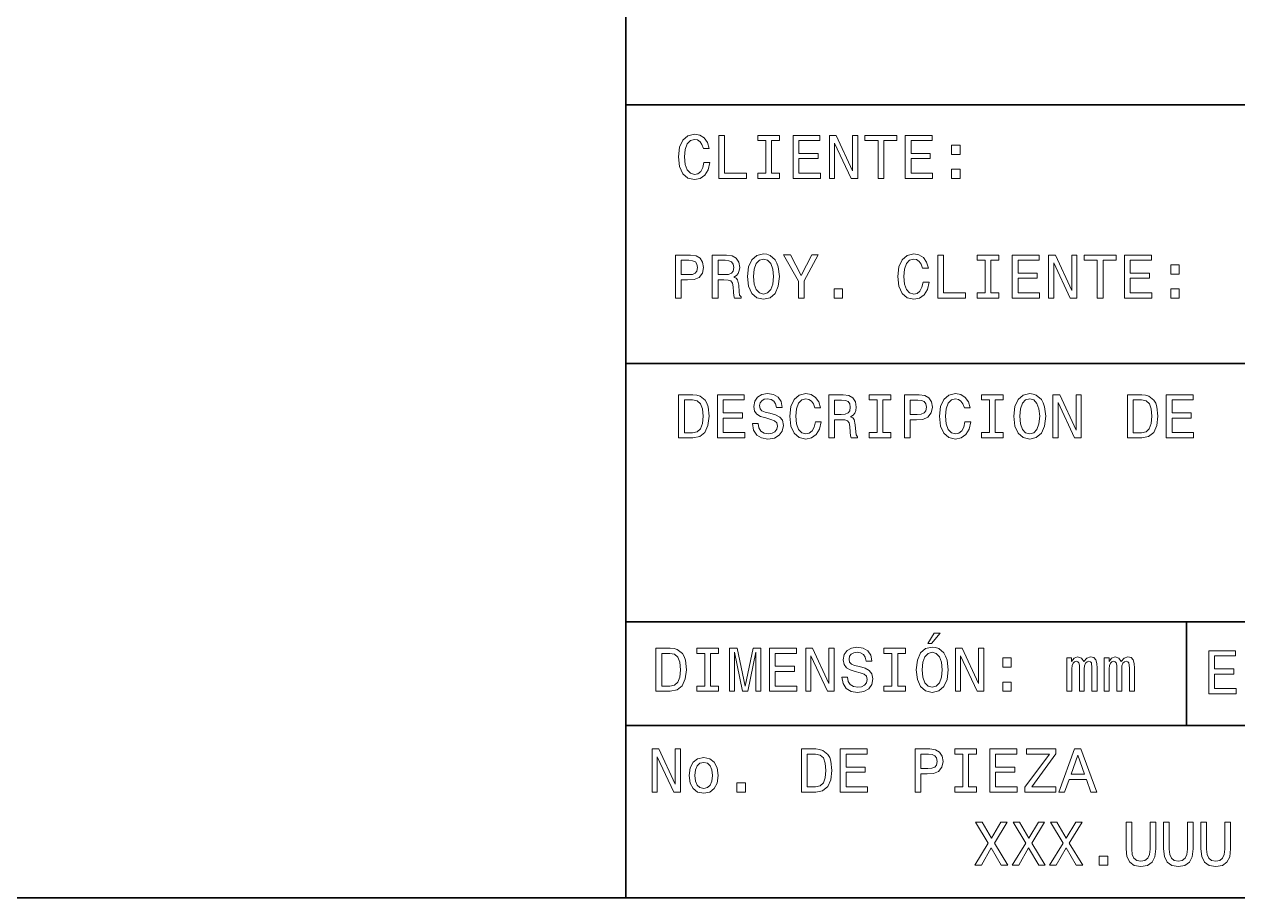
# Model space of a CAD drawing. Extents: x 14 to 2196, y -1968 to 1826.
# Drawn here: x 883.4 to 1024.1, y -992.3 to -890.9 of the extents above; entities that cross this region are included whole.
import ezdxf

# ---------------------------------------------------------------- set-up
doc = ezdxf.new("R2010")
doc.units = 0

msp = doc.modelspace()

# ---------------------------------------------------------------- linework, layer by layer
at = {"color": 7, "lineweight": 35}
for p, q in [((953.112305, -708.265381), (953.112305, -992.265381)), ((953.112305, -708.265381), (953.112305, -992.265381)), ((953.112305, -900.265381), (1173.112305, -900.265381)), ((953.112305, -900.265381), (1173.112305, -900.265381)), ((953.112305, -930.265381), (1173.112305, -930.265381)), ((953.112305, -930.265381), (1173.112305, -930.265381)), ((953.112305, -960.265381), (1173.112305, -960.265381)), ((953.112305, -960.265381), (1173.112305, -960.265381)), ((1018.112305, -960.265381), (1018.112305, -972.265381)), ((1018.112305, -960.265381), (1018.112305, -972.265381)), ((953.112305, -972.265381), (1173.112305, -972.265381)), ((953.112305, -972.265381), (1173.112305, -972.265381)), ((1173.112305, -992.265381), (14.142303, -992.265381)), ((1173.112305, -992.265381), (14.142303, -992.265381))]:
    msp.add_line(p, q, dxfattribs=at)
at = {"color": 7, "lineweight": 13}
for points in [[(962.17804, -906.944641), (962.033936, -907.549805), (961.796204, -907.982056), (961.464783, -908.248657), (961.075745, -908.335083), (960.607422, -908.205444), (960.23999, -907.816345), (959.994995, -907.182373), (959.915771, -906.303406), (959.994995, -905.431641), (960.232788, -904.790466), (960.60022, -904.401367), (961.075745, -904.264526), (961.421509, -904.336548), (961.716919, -904.538269), (961.947449, -904.862488), (962.105957, -905.309143), (962.790405, -905.309143), (962.57428, -904.624756), (962.199646, -904.106018), (961.68811, -903.781799), (961.075745, -903.666504), (960.312012, -903.846619), (959.728455, -904.350952), (959.353821, -905.179504), (959.224121, -906.303406), (959.353821, -907.427307), (959.728455, -908.255859), (960.312012, -908.767395), (961.075745, -908.940308), (961.745728, -908.803406), (962.286072, -908.42157), (962.667908, -907.794739), (962.86969, -906.944641)], [(962.17804, -906.944641), (962.033936, -907.549805), (961.796204, -907.982056), (961.464783, -908.248657), (961.075745, -908.335083), (960.607422, -908.205444), (960.23999, -907.816345), (959.994995, -907.182373), (959.915771, -906.303406), (959.994995, -905.431641), (960.232788, -904.790466), (960.60022, -904.401367), (961.075745, -904.264526), (961.421509, -904.336548), (961.716919, -904.538269), (961.947449, -904.862488), (962.105957, -905.309143), (962.790405, -905.309143), (962.57428, -904.624756), (962.199646, -904.106018), (961.68811, -903.781799), (961.075745, -903.666504), (960.312012, -903.846619), (959.728455, -904.350952), (959.353821, -905.179504), (959.224121, -906.303406), (959.353821, -907.427307), (959.728455, -908.255859), (960.312012, -908.767395), (961.075745, -908.940308), (961.745728, -908.803406), (962.286072, -908.42157), (962.667908, -907.794739), (962.86969, -906.944641)], [(963.885498, -908.803406), (967.098755, -908.803406), (967.098755, -908.198242), (964.54834, -908.198242), (964.54834, -903.803406), (963.885498, -903.803406)], [(963.885498, -908.803406), (967.098755, -908.803406), (967.098755, -908.198242), (964.54834, -908.198242), (964.54834, -903.803406), (963.885498, -903.803406)], [(969.353821, -908.198242), (968.431641, -908.198242), (968.431641, -908.803406), (970.938843, -908.803406), (970.938843, -908.198242), (970.016663, -908.198242), (970.016663, -904.408569), (970.938843, -904.408569), (970.938843, -903.803406), (968.431641, -903.803406), (968.431641, -904.408569), (969.353821, -904.408569)], [(969.353821, -908.198242), (968.431641, -908.198242), (968.431641, -908.803406), (970.938843, -908.803406), (970.938843, -908.198242), (970.016663, -908.198242), (970.016663, -904.408569), (970.938843, -904.408569), (970.938843, -903.803406), (968.431641, -903.803406), (968.431641, -904.408569), (969.353821, -904.408569)], [(972.50946, -908.803406), (975.679443, -908.803406), (975.679443, -908.198242), (973.172241, -908.198242), (973.172241, -906.505127), (975.405701, -906.505127), (975.405701, -905.907166), (973.172241, -905.907166), (973.172241, -904.408569), (975.621826, -904.408569), (975.621826, -903.803406), (972.50946, -903.803406)], [(972.50946, -908.803406), (975.679443, -908.803406), (975.679443, -908.198242), (973.172241, -908.198242), (973.172241, -906.505127), (975.405701, -906.505127), (975.405701, -905.907166), (973.172241, -905.907166), (973.172241, -904.408569), (975.621826, -904.408569), (975.621826, -903.803406), (972.50946, -903.803406)], [(976.716919, -908.803406), (977.31488, -908.803406), (977.31488, -904.703979), (979.231323, -908.803406), (980.002197, -908.803406), (980.002197, -903.803406), (979.397034, -903.803406), (979.397034, -907.902832), (977.502197, -903.803406), (976.716919, -903.803406)], [(976.716919, -908.803406), (977.31488, -908.803406), (977.31488, -904.703979), (979.231323, -908.803406), (980.002197, -908.803406), (980.002197, -903.803406), (979.397034, -903.803406), (979.397034, -907.902832), (977.502197, -903.803406), (976.716919, -903.803406)], [(982.365356, -908.803406), (983.028137, -908.803406), (983.028137, -904.408569), (984.541138, -904.408569), (984.541138, -903.803406), (980.845154, -903.803406), (980.845154, -904.408569), (982.365356, -904.408569)], [(982.365356, -908.803406), (983.028137, -908.803406), (983.028137, -904.408569), (984.541138, -904.408569), (984.541138, -903.803406), (980.845154, -903.803406), (980.845154, -904.408569), (982.365356, -904.408569)], [(985.520935, -908.803406), (988.690979, -908.803406), (988.690979, -908.198242), (986.183777, -908.198242), (986.183777, -906.505127), (988.417236, -906.505127), (988.417236, -905.907166), (986.183777, -905.907166), (986.183777, -904.408569), (988.633362, -904.408569), (988.633362, -903.803406), (985.520935, -903.803406)], [(985.520935, -908.803406), (988.690979, -908.803406), (988.690979, -908.198242), (986.183777, -908.198242), (986.183777, -906.505127), (988.417236, -906.505127), (988.417236, -905.907166), (986.183777, -905.907166), (986.183777, -904.408569), (988.633362, -904.408569), (988.633362, -903.803406), (985.520935, -903.803406)], [(990.873962, -906.007996), (991.868225, -906.007996), (991.868225, -904.934509), (990.873962, -904.934509)], [(990.873962, -906.007996), (991.868225, -906.007996), (991.868225, -904.934509), (990.873962, -904.934509)], [(990.873962, -908.803406), (991.868225, -908.803406), (991.868225, -907.729919), (990.873962, -907.729919)], [(990.873962, -908.803406), (991.868225, -908.803406), (991.868225, -907.729919), (990.873962, -907.729919)], [(958.883179, -922.689819), (959.545959, -922.689819), (959.545959, -920.578857), (960.280823, -920.578857), (961.022949, -920.542847), (961.613708, -920.29071), (961.995544, -919.800781), (962.125244, -919.130737), (962.024353, -918.511169), (961.736206, -918.057251), (961.260681, -917.783508), (960.612244, -917.689819), (958.883179, -917.689819)], [(960.432129, -918.302185), (960.864441, -918.345459), (961.181396, -918.4823), (961.368774, -918.734497), (961.433594, -919.130737), (961.361572, -919.548584), (961.166992, -919.800781), (960.835632, -919.930481), (960.381714, -919.966492), (959.545959, -919.966492), (959.545959, -918.302185)], [(963.13385, -922.689819), (963.803894, -922.689819), (963.803894, -920.578857), (964.488342, -920.578857), (964.992676, -920.600464), (965.309692, -920.701355), (965.482605, -920.939087), (965.554626, -921.364197), (965.590637, -922.012573), (965.63385, -922.437683), (965.720337, -922.689819), (966.476807, -922.689819), (966.476807, -922.552917), (966.311096, -922.351196), (966.253479, -921.976562), (966.203064, -921.169617), (966.080566, -920.571655), (965.914856, -920.384338), (965.655518, -920.247437), (965.943665, -920.067322), (966.145386, -919.815186), (966.275085, -919.498169), (966.318298, -919.116333), (966.217468, -918.511169), (965.92926, -918.057251), (965.453735, -917.783508), (964.805359, -917.689819), (963.13385, -917.689819)], [(964.618042, -918.302185), (965.057495, -918.345459), (965.36731, -918.4823), (965.561829, -918.734497), (965.626648, -919.130737), (965.554626, -919.548584), (965.360107, -919.800781), (965.028687, -919.930481), (964.574829, -919.966492), (963.803894, -919.966492), (963.803894, -918.302185)], [(967.226074, -920.189819), (967.355774, -921.313721), (967.730408, -922.142273), (968.313965, -922.653809), (969.077698, -922.826721), (969.834167, -922.653809), (970.424927, -922.142273), (970.792358, -921.313721), (970.92926, -920.189819), (970.792358, -919.07312), (970.63385, -918.619202), (970.424927, -918.244568), (969.834167, -917.733032), (969.473938, -917.603394), (969.077698, -917.552917), (968.306763, -917.733032), (967.723206, -918.237366), (967.355774, -919.065918)], [(967.917725, -920.189819), (967.997009, -919.318054), (968.234741, -918.67688), (968.602173, -918.287781), (969.077698, -918.15094), (969.545959, -918.287781), (969.913391, -918.684082), (970.151184, -919.325256), (970.23761, -920.189819), (970.151184, -921.061584), (969.913391, -921.702759), (969.545959, -922.091858), (969.077698, -922.221497), (968.602173, -922.091858), (968.234741, -921.702759), (967.997009, -921.068787)], [(973.78949, -922.689819), (973.78949, -920.665344), (975.432129, -917.682617), (974.682861, -917.682617), (973.450867, -920.052917), (972.204468, -917.682617), (971.404785, -917.682617), (973.119446, -920.708557), (973.119446, -922.689819)], [(987.593506, -920.831055), (987.449463, -921.436218), (987.21167, -921.868469), (986.880249, -922.135071), (986.491211, -922.221497), (986.022949, -922.091858), (985.655518, -921.702759), (985.410522, -921.068787), (985.331299, -920.189819), (985.410522, -919.318054), (985.648315, -918.67688), (986.015747, -918.287781), (986.491211, -918.15094), (986.837036, -918.222961), (987.132446, -918.424683), (987.362976, -918.748901), (987.521484, -919.195557), (988.205933, -919.195557), (987.989807, -918.511169), (987.615173, -917.992432), (987.103638, -917.668213), (986.491211, -917.552917), (985.727539, -917.733032), (985.143982, -918.237366), (984.769348, -919.065918), (984.639648, -920.189819), (984.769348, -921.313721), (985.143982, -922.142273), (985.727539, -922.653809), (986.491211, -922.826721), (987.161255, -922.689819), (987.701599, -922.307983), (988.083435, -921.681152), (988.285156, -920.831055)], [(989.301025, -922.689819), (992.514282, -922.689819), (992.514282, -922.084656), (989.963867, -922.084656), (989.963867, -917.689819), (989.301025, -917.689819)], [(994.769348, -922.084656), (993.847107, -922.084656), (993.847107, -922.689819), (996.35437, -922.689819), (996.35437, -922.084656), (995.432129, -922.084656), (995.432129, -918.294983), (996.35437, -918.294983), (996.35437, -917.689819), (993.847107, -917.689819), (993.847107, -918.294983), (994.769348, -918.294983)], [(997.924927, -922.689819), (1001.094971, -922.689819), (1001.094971, -922.084656), (998.587769, -922.084656), (998.587769, -920.391541), (1000.821167, -920.391541), (1000.821167, -919.793579), (998.587769, -919.793579), (998.587769, -918.294983), (1001.037354, -918.294983), (1001.037354, -917.689819), (997.924927, -917.689819)], [(1002.132446, -922.689819), (1002.730408, -922.689819), (1002.730408, -918.590393), (1004.646851, -922.689819), (1005.417725, -922.689819), (1005.417725, -917.689819), (1004.812561, -917.689819), (1004.812561, -921.789246), (1002.917725, -917.689819), (1002.132446, -917.689819)], [(1007.780884, -922.689819), (1008.443665, -922.689819), (1008.443665, -918.294983), (1009.956665, -918.294983), (1009.956665, -917.689819), (1006.260681, -917.689819), (1006.260681, -918.294983), (1007.780884, -918.294983)], [(1010.936462, -922.689819), (1014.106506, -922.689819), (1014.106506, -922.084656), (1011.599304, -922.084656), (1011.599304, -920.391541), (1013.832703, -920.391541), (1013.832703, -919.793579), (1011.599304, -919.793579), (1011.599304, -918.294983), (1014.048889, -918.294983), (1014.048889, -917.689819), (1010.936462, -917.689819)], [(1016.28949, -919.894409), (1017.283752, -919.894409), (1017.283752, -918.820923), (1016.28949, -918.820923)], [(977.254883, -922.689819), (978.249146, -922.689819), (978.249146, -921.616333), (977.254883, -921.616333)], [(1016.28949, -922.689819), (1017.283752, -922.689819), (1017.283752, -921.616333), (1016.28949, -921.616333)], [(960.903687, -933.903442), (959.239441, -933.903442), (959.239441, -938.903442), (960.903687, -938.903442), (961.688965, -938.744934), (962.272583, -938.262207), (962.632812, -937.476929), (962.762512, -936.403442), (962.647217, -935.30835), (962.503113, -934.876038), (962.301392, -934.530273), (961.717834, -934.061951), (961.335999, -933.946655)], [(963.735107, -938.903442), (966.905151, -938.903442), (966.905151, -938.298279), (964.397949, -938.298279), (964.397949, -936.605164), (966.631348, -936.605164), (966.631348, -936.007202), (964.397949, -936.007202), (964.397949, -934.508606), (966.847473, -934.508606), (966.847473, -933.903442), (963.735107, -933.903442)], [(968.446899, -937.253601), (967.791321, -937.253601), (967.935364, -938.017273), (968.295654, -938.579224), (968.850403, -938.917847), (969.59967, -939.040344), (970.341736, -938.925049), (970.896484, -938.608032), (971.249512, -938.110962), (971.379211, -937.455322), (971.271118, -936.864563), (970.968506, -936.482666), (970.478638, -936.23053), (969.822998, -936.043213), (969.261047, -935.906311), (968.893616, -935.747803), (968.684692, -935.517273), (968.619812, -935.157043), (968.684692, -934.832825), (968.872009, -934.587891), (969.160156, -934.42218), (969.556458, -934.364563), (969.9599, -934.436584), (970.276917, -934.631104), (970.48584, -934.955322), (970.58667, -935.394775), (971.24231, -935.394775), (971.24231, -935.380371), (971.127014, -934.703125), (970.788391, -934.198853), (970.255249, -933.881836), (969.53479, -933.773743), (968.886414, -933.881836), (968.38208, -934.184448), (968.057861, -934.65271), (967.942627, -935.257935), (968.036255, -935.798279), (968.310059, -936.16571), (968.74231, -936.410645), (969.333069, -936.597961), (969.916687, -936.763672), (970.35614, -936.92218), (970.622742, -937.15271), (970.71637, -937.527344), (970.629944, -937.90918), (970.406555, -938.197388), (970.067932, -938.377502), (969.628479, -938.43512), (969.13855, -938.355896), (968.763916, -938.125366), (968.526184, -937.750732)], [(975.0896, -937.044678), (974.945496, -937.649841), (974.707703, -938.082092), (974.376343, -938.348694), (973.987244, -938.43512), (973.518982, -938.305481), (973.15155, -937.916382), (972.906555, -937.28241), (972.827332, -936.403442), (972.906555, -935.531677), (973.144348, -934.890503), (973.51178, -934.501404), (973.987244, -934.364563), (974.333069, -934.436584), (974.628479, -934.638306), (974.859009, -934.962524), (975.017517, -935.40918), (975.701965, -935.40918), (975.48584, -934.724792), (975.111206, -934.206055), (974.59967, -933.881836), (973.987244, -933.766541), (973.223572, -933.946655), (972.640015, -934.450989), (972.265381, -935.279541), (972.135681, -936.403442), (972.265381, -937.527344), (972.640015, -938.355896), (973.223572, -938.867432), (973.987244, -939.040344), (974.657288, -938.903442), (975.197632, -938.521606), (975.579468, -937.894775), (975.781189, -937.044678)], [(976.652954, -938.903442), (977.322998, -938.903442), (977.322998, -936.79248), (978.007446, -936.79248), (978.51178, -936.814087), (978.828735, -936.914978), (979.001648, -937.15271), (979.07373, -937.57782), (979.109741, -938.226196), (979.152954, -938.651306), (979.239441, -938.903442), (979.995911, -938.903442), (979.995911, -938.766541), (979.8302, -938.564819), (979.772583, -938.190186), (979.722168, -937.38324), (979.59967, -936.785278), (979.43396, -936.597961), (979.174561, -936.46106), (979.462769, -936.280945), (979.66449, -936.028809), (979.794189, -935.711792), (979.837402, -935.329956), (979.736572, -934.724792), (979.448364, -934.270874), (978.972839, -933.997131), (978.324463, -933.903442), (976.652954, -933.903442)], [(982.265381, -938.298279), (981.343201, -938.298279), (981.343201, -938.903442), (983.850403, -938.903442), (983.850403, -938.298279), (982.928162, -938.298279), (982.928162, -934.508606), (983.850403, -934.508606), (983.850403, -933.903442), (981.343201, -933.903442), (981.343201, -934.508606), (982.265381, -934.508606)], [(985.413757, -938.903442), (986.076599, -938.903442), (986.076599, -936.79248), (986.811462, -936.79248), (987.553528, -936.75647), (988.144348, -936.504333), (988.526184, -936.014404), (988.655884, -935.34436), (988.554993, -934.724792), (988.266785, -934.270874), (987.791321, -933.997131), (987.142883, -933.903442), (985.413757, -933.903442)], [(992.438293, -937.044678), (992.294189, -937.649841), (992.056458, -938.082092), (991.725037, -938.348694), (991.335938, -938.43512), (990.867676, -938.305481), (990.500244, -937.916382), (990.255249, -937.28241), (990.176025, -936.403442), (990.255249, -935.531677), (990.493042, -934.890503), (990.860474, -934.501404), (991.335938, -934.364563), (991.681763, -934.436584), (991.977173, -934.638306), (992.207703, -934.962524), (992.366211, -935.40918), (993.050659, -935.40918), (992.834534, -934.724792), (992.4599, -934.206055), (991.948364, -933.881836), (991.335938, -933.766541), (990.572266, -933.946655), (989.988708, -934.450989), (989.614075, -935.279541), (989.484375, -936.403442), (989.614075, -937.527344), (989.988708, -938.355896), (990.572266, -938.867432), (991.335938, -939.040344), (992.005981, -938.903442), (992.546326, -938.521606), (992.928162, -937.894775), (993.129944, -937.044678)], [(995.276917, -938.298279), (994.354675, -938.298279), (994.354675, -938.903442), (996.861938, -938.903442), (996.861938, -938.298279), (995.939697, -938.298279), (995.939697, -934.508606), (996.861938, -934.508606), (996.861938, -933.903442), (994.354675, -933.903442), (994.354675, -934.508606), (995.276917, -934.508606)], [(998.093872, -936.403442), (998.223572, -937.527344), (998.598206, -938.355896), (999.181763, -938.867432), (999.945496, -939.040344), (1000.701965, -938.867432), (1001.292725, -938.355896), (1001.660156, -937.527344), (1001.797058, -936.403442), (1001.660156, -935.286743), (1001.501709, -934.832825), (1001.292725, -934.458191), (1000.701965, -933.946655), (1000.341736, -933.817017), (999.945496, -933.766541), (999.174561, -933.946655), (998.591003, -934.450989), (998.223572, -935.279541)], [(1002.640015, -938.903442), (1003.237976, -938.903442), (1003.237976, -934.804016), (1005.154419, -938.903442), (1005.925293, -938.903442), (1005.925293, -933.903442), (1005.320129, -933.903442), (1005.320129, -938.002869), (1003.425293, -933.903442), (1002.640015, -933.903442)], [(1012.949829, -933.903442), (1011.285522, -933.903442), (1011.285522, -938.903442), (1012.949829, -938.903442), (1013.735107, -938.744934), (1014.318665, -938.262207), (1014.678894, -937.476929), (1014.808594, -936.403442), (1014.693298, -935.30835), (1014.549255, -934.876038), (1014.347534, -934.530273), (1013.763916, -934.061951), (1013.38208, -933.946655)], [(1015.78125, -938.903442), (1018.951233, -938.903442), (1018.951233, -938.298279), (1016.444031, -938.298279), (1016.444031, -936.605164), (1018.67749, -936.605164), (1018.67749, -936.007202), (1016.444031, -936.007202), (1016.444031, -934.508606), (1018.893616, -934.508606), (1018.893616, -933.903442), (1015.78125, -933.903442)], [(960.853271, -934.501404), (961.400818, -934.609497), (961.775452, -934.940918), (961.998779, -935.531677), (962.070862, -936.403442), (961.991577, -937.246399), (961.76825, -937.837158), (961.386414, -938.190186), (960.853271, -938.305481), (959.909485, -938.305481), (959.909485, -934.501404)], [(978.137146, -934.515808), (978.576599, -934.559082), (978.886414, -934.695923), (979.080933, -934.94812), (979.145752, -935.34436), (979.07373, -935.762207), (978.879211, -936.014404), (978.547791, -936.144104), (978.093872, -936.180115), (977.322998, -936.180115), (977.322998, -934.515808)], [(986.962769, -934.515808), (987.39502, -934.559082), (987.712036, -934.695923), (987.899353, -934.94812), (987.964233, -935.34436), (987.892151, -935.762207), (987.697632, -936.014404), (987.366211, -936.144104), (986.912354, -936.180115), (986.076599, -936.180115), (986.076599, -934.515808)], [(998.785522, -936.403442), (998.864807, -935.531677), (999.102539, -934.890503), (999.469971, -934.501404), (999.945496, -934.364563), (1000.413757, -934.501404), (1000.781189, -934.897705), (1001.018982, -935.538879), (1001.105408, -936.403442), (1001.018982, -937.275208), (1000.781189, -937.916382), (1000.413757, -938.305481), (999.945496, -938.43512), (999.469971, -938.305481), (999.102539, -937.916382), (998.864807, -937.28241)], [(1012.899353, -934.501404), (1013.446899, -934.609497), (1013.821594, -934.940918), (1014.044922, -935.531677), (1014.116943, -936.403442), (1014.03772, -937.246399), (1013.814331, -937.837158), (1013.432495, -938.190186), (1012.899353, -938.305481), (1011.955566, -938.305481), (1011.955566, -934.501404)], [(988.143982, -962.782959), (988.569092, -962.782959), (989.570496, -961.558167), (988.864441, -961.558167)], [(988.143982, -962.782959), (988.569092, -962.782959), (989.570496, -961.558167), (988.864441, -961.558167)], [(958.273682, -963.308899), (956.609436, -963.308899), (956.609436, -968.308899), (958.273682, -968.308899), (959.05896, -968.150391), (959.642578, -967.667664), (960.002808, -966.882385), (960.132507, -965.808899), (960.017212, -964.713806), (959.873108, -964.281494), (959.671387, -963.93573), (959.08783, -963.467407), (958.705994, -963.352112)], [(958.273682, -963.308899), (956.609436, -963.308899), (956.609436, -968.308899), (958.273682, -968.308899), (959.05896, -968.150391), (959.642578, -967.667664), (960.002808, -966.882385), (960.132507, -965.808899), (960.017212, -964.713806), (959.873108, -964.281494), (959.671387, -963.93573), (959.08783, -963.467407), (958.705994, -963.352112)], [(962.286682, -967.703735), (961.364441, -967.703735), (961.364441, -968.308899), (963.871643, -968.308899), (963.871643, -967.703735), (962.949463, -967.703735), (962.949463, -963.914062), (963.871643, -963.914062), (963.871643, -963.308899), (961.364441, -963.308899), (961.364441, -963.914062), (962.286682, -963.914062)], [(962.286682, -967.703735), (961.364441, -967.703735), (961.364441, -968.308899), (963.871643, -968.308899), (963.871643, -967.703735), (962.949463, -967.703735), (962.949463, -963.914062), (963.871643, -963.914062), (963.871643, -963.308899), (961.364441, -963.308899), (961.364441, -963.914062), (962.286682, -963.914062)], [(965.154114, -968.308899), (965.708862, -968.308899), (965.708862, -963.77002), (966.645447, -968.308899), (967.265015, -968.308899), (968.194458, -963.77002), (968.194458, -968.308899), (968.756409, -968.308899), (968.756409, -963.308899), (967.877441, -963.308899), (966.955261, -967.71814), (966.040283, -963.308899), (965.154114, -963.308899)], [(965.154114, -968.308899), (965.708862, -968.308899), (965.708862, -963.77002), (966.645447, -968.308899), (967.265015, -968.308899), (968.194458, -963.77002), (968.194458, -968.308899), (968.756409, -968.308899), (968.756409, -963.308899), (967.877441, -963.308899), (966.955261, -967.71814), (966.040283, -963.308899), (965.154114, -963.308899)], [(969.77948, -968.308899), (972.949463, -968.308899), (972.949463, -967.703735), (970.442261, -967.703735), (970.442261, -966.01062), (972.67572, -966.01062), (972.67572, -965.412659), (970.442261, -965.412659), (970.442261, -963.914062), (972.891846, -963.914062), (972.891846, -963.308899), (969.77948, -963.308899)], [(969.77948, -968.308899), (972.949463, -968.308899), (972.949463, -967.703735), (970.442261, -967.703735), (970.442261, -966.01062), (972.67572, -966.01062), (972.67572, -965.412659), (970.442261, -965.412659), (970.442261, -963.914062), (972.891846, -963.914062), (972.891846, -963.308899), (969.77948, -963.308899)], [(973.986938, -968.308899), (974.5849, -968.308899), (974.5849, -964.209473), (976.501343, -968.308899), (977.272217, -968.308899), (977.272217, -963.308899), (976.667053, -963.308899), (976.667053, -967.408325), (974.772217, -963.308899), (973.986938, -963.308899)], [(973.986938, -968.308899), (974.5849, -968.308899), (974.5849, -964.209473), (976.501343, -968.308899), (977.272217, -968.308899), (977.272217, -963.308899), (976.667053, -963.308899), (976.667053, -967.408325), (974.772217, -963.308899), (973.986938, -963.308899)], [(978.82843, -966.659058), (978.172852, -966.659058), (978.316895, -967.422729), (978.677124, -967.98468), (979.231873, -968.323303), (979.981201, -968.445801), (980.723267, -968.330505), (981.278015, -968.013489), (981.631042, -967.516418), (981.760742, -966.860779), (981.652649, -966.27002), (981.350037, -965.888123), (980.860168, -965.635986), (980.204529, -965.448669), (979.642578, -965.311768), (979.275146, -965.153259), (979.066223, -964.922729), (979.001343, -964.5625), (979.066223, -964.238281), (979.25354, -963.993347), (979.541687, -963.827637), (979.937927, -963.77002), (980.341431, -963.842041), (980.658386, -964.03656), (980.867371, -964.360779), (980.968201, -964.800232), (981.62384, -964.800232), (981.62384, -964.785828), (981.508545, -964.108582), (981.169922, -963.604309), (980.63678, -963.287292), (979.916321, -963.179199), (979.267944, -963.287292), (978.763611, -963.589905), (978.439392, -964.058167), (978.324097, -964.663391), (978.417786, -965.203735), (978.691528, -965.571167), (979.12384, -965.816101), (979.7146, -966.003418), (980.298157, -966.169128), (980.737671, -966.327637), (981.004211, -966.558167), (981.0979, -966.9328), (981.011414, -967.314636), (980.788086, -967.602844), (980.449463, -967.782959), (980.01001, -967.840576), (979.520081, -967.761353), (979.145447, -967.530823), (978.907715, -967.156189)], [(978.82843, -966.659058), (978.172852, -966.659058), (978.316895, -967.422729), (978.677124, -967.98468), (979.231873, -968.323303), (979.981201, -968.445801), (980.723267, -968.330505), (981.278015, -968.013489), (981.631042, -967.516418), (981.760742, -966.860779), (981.652649, -966.27002), (981.350037, -965.888123), (980.860168, -965.635986), (980.204529, -965.448669), (979.642578, -965.311768), (979.275146, -965.153259), (979.066223, -964.922729), (979.001343, -964.5625), (979.066223, -964.238281), (979.25354, -963.993347), (979.541687, -963.827637), (979.937927, -963.77002), (980.341431, -963.842041), (980.658386, -964.03656), (980.867371, -964.360779), (980.968201, -964.800232), (981.62384, -964.800232), (981.62384, -964.785828), (981.508545, -964.108582), (981.169922, -963.604309), (980.63678, -963.287292), (979.916321, -963.179199), (979.267944, -963.287292), (978.763611, -963.589905), (978.439392, -964.058167), (978.324097, -964.663391), (978.417786, -965.203735), (978.691528, -965.571167), (979.12384, -965.816101), (979.7146, -966.003418), (980.298157, -966.169128), (980.737671, -966.327637), (981.004211, -966.558167), (981.0979, -966.9328), (981.011414, -967.314636), (980.788086, -967.602844), (980.449463, -967.782959), (980.01001, -967.840576), (979.520081, -967.761353), (979.145447, -967.530823), (978.907715, -967.156189)], [(983.972534, -967.703735), (983.050354, -967.703735), (983.050354, -968.308899), (985.557556, -968.308899), (985.557556, -967.703735), (984.635376, -967.703735), (984.635376, -963.914062), (985.557556, -963.914062), (985.557556, -963.308899), (983.050354, -963.308899), (983.050354, -963.914062), (983.972534, -963.914062)], [(983.972534, -967.703735), (983.050354, -967.703735), (983.050354, -968.308899), (985.557556, -968.308899), (985.557556, -967.703735), (984.635376, -967.703735), (984.635376, -963.914062), (985.557556, -963.914062), (985.557556, -963.308899), (983.050354, -963.308899), (983.050354, -963.914062), (983.972534, -963.914062)], [(986.789551, -965.808899), (986.919189, -966.9328), (987.293884, -967.761353), (987.877441, -968.272888), (988.641113, -968.445801), (989.397583, -968.272888), (989.988403, -967.761353), (990.355835, -966.9328), (990.492676, -965.808899), (990.355835, -964.6922), (990.197327, -964.238281), (989.988403, -963.863647), (989.397583, -963.352112), (989.037354, -963.222473), (988.641113, -963.171997), (987.870239, -963.352112), (987.286682, -963.856445), (986.919189, -964.684998)], [(986.789551, -965.808899), (986.919189, -966.9328), (987.293884, -967.761353), (987.877441, -968.272888), (988.641113, -968.445801), (989.397583, -968.272888), (989.988403, -967.761353), (990.355835, -966.9328), (990.492676, -965.808899), (990.355835, -964.6922), (990.197327, -964.238281), (989.988403, -963.863647), (989.397583, -963.352112), (989.037354, -963.222473), (988.641113, -963.171997), (987.870239, -963.352112), (987.286682, -963.856445), (986.919189, -964.684998)], [(991.335632, -968.308899), (991.933655, -968.308899), (991.933655, -964.209473), (993.850037, -968.308899), (994.620972, -968.308899), (994.620972, -963.308899), (994.015747, -963.308899), (994.015747, -967.408325), (992.120972, -963.308899), (991.335632, -963.308899)], [(991.335632, -968.308899), (991.933655, -968.308899), (991.933655, -964.209473), (993.850037, -968.308899), (994.620972, -968.308899), (994.620972, -963.308899), (994.015747, -963.308899), (994.015747, -967.408325), (992.120972, -963.308899), (991.335632, -963.308899)], [(1020.697998, -968.603455), (1023.867981, -968.603455), (1023.867981, -967.998291), (1021.360779, -967.998291), (1021.360779, -966.305176), (1023.594238, -966.305176), (1023.594238, -965.707214), (1021.360779, -965.707214), (1021.360779, -964.208618), (1023.810364, -964.208618), (1023.810364, -963.603455), (1020.697998, -963.603455)], [(1020.697998, -968.603455), (1023.867981, -968.603455), (1023.867981, -967.998291), (1021.360779, -967.998291), (1021.360779, -966.305176), (1023.594238, -966.305176), (1023.594238, -965.707214), (1021.360779, -965.707214), (1021.360779, -964.208618), (1023.810364, -964.208618), (1023.810364, -963.603455), (1020.697998, -963.603455)], [(958.223267, -963.90686), (958.770813, -964.014954), (959.145447, -964.346375), (959.368774, -964.937134), (959.440857, -965.808899), (959.361572, -966.651855), (959.138245, -967.242615), (958.756409, -967.595642), (958.223267, -967.710938), (957.27948, -967.710938), (957.27948, -963.90686)], [(958.223267, -963.90686), (958.770813, -964.014954), (959.145447, -964.346375), (959.368774, -964.937134), (959.440857, -965.808899), (959.361572, -966.651855), (959.138245, -967.242615), (958.756409, -967.595642), (958.223267, -967.710938), (957.27948, -967.710938), (957.27948, -963.90686)], [(987.481201, -965.808899), (987.560425, -964.937134), (987.798157, -964.295959), (988.165649, -963.90686), (988.641113, -963.77002), (989.109436, -963.90686), (989.476868, -964.303162), (989.7146, -964.944336), (989.801086, -965.808899), (989.7146, -966.680664), (989.476868, -967.321838), (989.109436, -967.710938), (988.641113, -967.840576), (988.165649, -967.710938), (987.798157, -967.321838), (987.560425, -966.687866)], [(987.481201, -965.808899), (987.560425, -964.937134), (987.798157, -964.295959), (988.165649, -963.90686), (988.641113, -963.77002), (989.109436, -963.90686), (989.476868, -964.303162), (989.7146, -964.944336), (989.801086, -965.808899), (989.7146, -966.680664), (989.476868, -967.321838), (989.109436, -967.710938), (988.641113, -967.840576), (988.165649, -967.710938), (987.798157, -967.321838), (987.560425, -966.687866)], [(996.818359, -965.513489), (997.812622, -965.513489), (997.812622, -964.440002), (996.818359, -964.440002)], [(996.818359, -965.513489), (997.812622, -965.513489), (997.812622, -964.440002), (996.818359, -964.440002)], [(1004.246338, -968.308899), (1004.829895, -968.308899), (1004.829895, -965.722473), (1004.865906, -965.333374), (1004.973999, -965.052429), (1005.139709, -964.886719), (1005.355835, -964.821838), (1005.528748, -964.879517), (1005.643982, -965.023621), (1005.70166, -965.268555), (1005.723267, -965.592773), (1005.723267, -968.308899), (1006.270813, -968.308899), (1006.270813, -965.722473), (1006.306824, -965.340576), (1006.414917, -965.059631), (1006.58783, -964.886719), (1006.803955, -964.821838), (1006.976868, -964.879517), (1007.092163, -965.023621), (1007.164185, -965.592773), (1007.164185, -968.308899), (1007.747742, -968.308899), (1007.747742, -965.635986), (1007.711731, -965.081238), (1007.596436, -964.656189), (1007.365906, -964.39679), (1006.991272, -964.303162), (1006.551819, -964.447205), (1006.213196, -964.865112), (1005.946594, -964.454407), (1005.499939, -964.303162), (1005.089233, -964.447205), (1004.808289, -964.850708), (1004.808289, -964.440002), (1004.246338, -964.440002)], [(1004.246338, -968.308899), (1004.829895, -968.308899), (1004.829895, -965.722473), (1004.865906, -965.333374), (1004.973999, -965.052429), (1005.139709, -964.886719), (1005.355835, -964.821838), (1005.528748, -964.879517), (1005.643982, -965.023621), (1005.70166, -965.268555), (1005.723267, -965.592773), (1005.723267, -968.308899), (1006.270813, -968.308899), (1006.270813, -965.722473), (1006.306824, -965.340576), (1006.414917, -965.059631), (1006.58783, -964.886719), (1006.803955, -964.821838), (1006.976868, -964.879517), (1007.092163, -965.023621), (1007.164185, -965.592773), (1007.164185, -968.308899), (1007.747742, -968.308899), (1007.747742, -965.635986), (1007.711731, -965.081238), (1007.596436, -964.656189), (1007.365906, -964.39679), (1006.991272, -964.303162), (1006.551819, -964.447205), (1006.213196, -964.865112), (1005.946594, -964.454407), (1005.499939, -964.303162), (1005.089233, -964.447205), (1004.808289, -964.850708), (1004.808289, -964.440002), (1004.246338, -964.440002)], [(1008.583496, -968.308899), (1009.167053, -968.308899), (1009.167053, -965.722473), (1009.203064, -965.333374), (1009.311157, -965.052429), (1009.476868, -964.886719), (1009.692993, -964.821838), (1009.865906, -964.879517), (1009.981201, -965.023621), (1010.038818, -965.268555), (1010.060425, -965.592773), (1010.060425, -968.308899), (1010.607971, -968.308899), (1010.607971, -965.722473), (1010.644043, -965.340576), (1010.752075, -965.059631), (1010.924988, -964.886719), (1011.141113, -964.821838), (1011.314026, -964.879517), (1011.429321, -965.023621), (1011.501343, -965.592773), (1011.501343, -968.308899), (1012.084961, -968.308899), (1012.084961, -965.635986), (1012.048889, -965.081238), (1011.933655, -964.656189), (1011.703064, -964.39679), (1011.32843, -964.303162), (1010.888977, -964.447205), (1010.550354, -964.865112), (1010.283752, -964.454407), (1009.837097, -964.303162), (1009.426453, -964.447205), (1009.145447, -964.850708), (1009.145447, -964.440002), (1008.583496, -964.440002)], [(1008.583496, -968.308899), (1009.167053, -968.308899), (1009.167053, -965.722473), (1009.203064, -965.333374), (1009.311157, -965.052429), (1009.476868, -964.886719), (1009.692993, -964.821838), (1009.865906, -964.879517), (1009.981201, -965.023621), (1010.038818, -965.268555), (1010.060425, -965.592773), (1010.060425, -968.308899), (1010.607971, -968.308899), (1010.607971, -965.722473), (1010.644043, -965.340576), (1010.752075, -965.059631), (1010.924988, -964.886719), (1011.141113, -964.821838), (1011.314026, -964.879517), (1011.429321, -965.023621), (1011.501343, -965.592773), (1011.501343, -968.308899), (1012.084961, -968.308899), (1012.084961, -965.635986), (1012.048889, -965.081238), (1011.933655, -964.656189), (1011.703064, -964.39679), (1011.32843, -964.303162), (1010.888977, -964.447205), (1010.550354, -964.865112), (1010.283752, -964.454407), (1009.837097, -964.303162), (1009.426453, -964.447205), (1009.145447, -964.850708), (1009.145447, -964.440002), (1008.583496, -964.440002)], [(996.818359, -968.308899), (997.812622, -968.308899), (997.812622, -967.235413), (996.818359, -967.235413)], [(996.818359, -968.308899), (997.812622, -968.308899), (997.812622, -967.235413), (996.818359, -967.235413)], [(956.168274, -980.003418), (956.766235, -980.003418), (956.766235, -975.903992), (958.682678, -980.003418), (959.453552, -980.003418), (959.453552, -975.003418), (958.848389, -975.003418), (958.848389, -979.102844), (956.953552, -975.003418), (956.168274, -975.003418)], [(956.168274, -980.003418), (956.766235, -980.003418), (956.766235, -975.903992), (958.682678, -980.003418), (959.453552, -980.003418), (959.453552, -975.003418), (958.848389, -975.003418), (958.848389, -979.102844), (956.953552, -975.003418), (956.168274, -975.003418)], [(975.152405, -975.003418), (973.488159, -975.003418), (973.488159, -980.003418), (975.152405, -980.003418), (975.937744, -979.84491), (976.521301, -979.362183), (976.881531, -978.576904), (977.01123, -977.503418), (976.895935, -976.408325), (976.751831, -975.976013), (976.55011, -975.630249), (975.966553, -975.161926), (975.584717, -975.046631)], [(975.152405, -975.003418), (973.488159, -975.003418), (973.488159, -980.003418), (975.152405, -980.003418), (975.937744, -979.84491), (976.521301, -979.362183), (976.881531, -978.576904), (977.01123, -977.503418), (976.895935, -976.408325), (976.751831, -975.976013), (976.55011, -975.630249), (975.966553, -975.161926), (975.584717, -975.046631)], [(977.983826, -980.003418), (981.15387, -980.003418), (981.15387, -979.398254), (978.646667, -979.398254), (978.646667, -977.705139), (980.880066, -977.705139), (980.880066, -977.107178), (978.646667, -977.107178), (978.646667, -975.608582), (981.096252, -975.608582), (981.096252, -975.003418), (977.983826, -975.003418)], [(977.983826, -980.003418), (981.15387, -980.003418), (981.15387, -979.398254), (978.646667, -979.398254), (978.646667, -977.705139), (980.880066, -977.705139), (980.880066, -977.107178), (978.646667, -977.107178), (978.646667, -975.608582), (981.096252, -975.608582), (981.096252, -975.003418), (977.983826, -975.003418)], [(986.651001, -980.003418), (987.313782, -980.003418), (987.313782, -977.892456), (988.048645, -977.892456), (988.790771, -977.856445), (989.381531, -977.604309), (989.763367, -977.11438), (989.893066, -976.444336), (989.792175, -975.824768), (989.504028, -975.37085), (989.028503, -975.097107), (988.380066, -975.003418), (986.651001, -975.003418)], [(986.651001, -980.003418), (987.313782, -980.003418), (987.313782, -977.892456), (988.048645, -977.892456), (988.790771, -977.856445), (989.381531, -977.604309), (989.763367, -977.11438), (989.893066, -976.444336), (989.792175, -975.824768), (989.504028, -975.37085), (989.028503, -975.097107), (988.380066, -975.003418), (986.651001, -975.003418)], [(992.176941, -979.398254), (991.2547, -979.398254), (991.2547, -980.003418), (993.761963, -980.003418), (993.761963, -979.398254), (992.839722, -979.398254), (992.839722, -975.608582), (993.761963, -975.608582), (993.761963, -975.003418), (991.2547, -975.003418), (991.2547, -975.608582), (992.176941, -975.608582)], [(992.176941, -979.398254), (991.2547, -979.398254), (991.2547, -980.003418), (993.761963, -980.003418), (993.761963, -979.398254), (992.839722, -979.398254), (992.839722, -975.608582), (993.761963, -975.608582), (993.761963, -975.003418), (991.2547, -975.003418), (991.2547, -975.608582), (992.176941, -975.608582)], [(995.33252, -980.003418), (998.502563, -980.003418), (998.502563, -979.398254), (995.995361, -979.398254), (995.995361, -977.705139), (998.22876, -977.705139), (998.22876, -977.107178), (995.995361, -977.107178), (995.995361, -975.608582), (998.444946, -975.608582), (998.444946, -975.003418), (995.33252, -975.003418)], [(995.33252, -980.003418), (998.502563, -980.003418), (998.502563, -979.398254), (995.995361, -979.398254), (995.995361, -977.705139), (998.22876, -977.705139), (998.22876, -977.107178), (995.995361, -977.107178), (995.995361, -975.608582), (998.444946, -975.608582), (998.444946, -975.003418), (995.33252, -975.003418)], [(999.388733, -980.003418), (1002.976624, -980.003418), (1002.976624, -979.398254), (1000.181274, -979.398254), (1002.976624, -975.572571), (1002.976624, -975.003418), (999.583252, -975.003418), (999.583252, -975.608582), (1002.227356, -975.608582), (999.388733, -979.427063)], [(999.388733, -980.003418), (1002.976624, -980.003418), (1002.976624, -979.398254), (1000.181274, -979.398254), (1002.976624, -975.572571), (1002.976624, -975.003418), (999.583252, -975.003418), (999.583252, -975.608582), (1002.227356, -975.608582), (999.388733, -979.427063)], [(1003.329651, -980.003418), (1003.992493, -980.003418), (1004.518433, -978.533691), (1006.514099, -978.533691), (1007.040039, -980.003418), (1007.717285, -980.003418), (1005.887268, -974.996216), (1005.152405, -974.996216)], [(1003.329651, -980.003418), (1003.992493, -980.003418), (1004.518433, -978.533691), (1006.514099, -978.533691), (1007.040039, -980.003418), (1007.717285, -980.003418), (1005.887268, -974.996216), (1005.152405, -974.996216)], [(960.469421, -978.072571), (960.584717, -978.951538), (960.916138, -979.599976), (961.442017, -980.003418), (962.148071, -980.14032), (962.846924, -980.003418), (963.372864, -979.607178), (963.704285, -978.95874), (963.826782, -978.072571), (963.704285, -977.193604), (963.372864, -976.538025), (962.846924, -976.141724), (962.148071, -975.997681), (961.442017, -976.141724), (960.916138, -976.545227), (960.584717, -977.193604)], [(960.469421, -978.072571), (960.584717, -978.951538), (960.916138, -979.599976), (961.442017, -980.003418), (962.148071, -980.14032), (962.846924, -980.003418), (963.372864, -979.607178), (963.704285, -978.95874), (963.826782, -978.072571), (963.704285, -977.193604), (963.372864, -976.538025), (962.846924, -976.141724), (962.148071, -975.997681), (961.442017, -976.141724), (960.916138, -976.545227), (960.584717, -977.193604)], [(975.10199, -975.601379), (975.649536, -975.709473), (976.02417, -976.040894), (976.247498, -976.631653), (976.31958, -977.503418), (976.240295, -978.346375), (976.016968, -978.937134), (975.635132, -979.290161), (975.10199, -979.405457), (974.158203, -979.405457), (974.158203, -975.601379)], [(975.10199, -975.601379), (975.649536, -975.709473), (976.02417, -976.040894), (976.247498, -976.631653), (976.31958, -977.503418), (976.240295, -978.346375), (976.016968, -978.937134), (975.635132, -979.290161), (975.10199, -979.405457), (974.158203, -979.405457), (974.158203, -975.601379)], [(988.199951, -975.615784), (988.632263, -975.659058), (988.949219, -975.795898), (989.136597, -976.048096), (989.201416, -976.444336), (989.129395, -976.862183), (988.934814, -977.11438), (988.603455, -977.24408), (988.149536, -977.28009), (987.313782, -977.28009), (987.313782, -975.615784)], [(988.199951, -975.615784), (988.632263, -975.659058), (988.949219, -975.795898), (989.136597, -976.048096), (989.201416, -976.444336), (989.129395, -976.862183), (988.934814, -977.11438), (988.603455, -977.24408), (988.149536, -977.28009), (987.313782, -977.28009), (987.313782, -975.615784)], [(1004.748962, -977.921265), (1005.519836, -975.716675), (1006.290771, -977.921265)], [(1004.748962, -977.921265), (1005.519836, -975.716675), (1006.290771, -977.921265)], [(961.117859, -978.065369), (961.182678, -977.416992), (961.384399, -976.948669), (961.708618, -976.660461), (962.148071, -976.559631), (962.580383, -976.660461), (962.904602, -976.941467), (963.106323, -977.416992), (963.178345, -978.065369), (963.106323, -978.721008), (962.904602, -979.196472), (962.580383, -979.48468), (962.148071, -979.578369), (961.708618, -979.48468), (961.384399, -979.196472), (961.182678, -978.721008)], [(961.117859, -978.065369), (961.182678, -977.416992), (961.384399, -976.948669), (961.708618, -976.660461), (962.148071, -976.559631), (962.580383, -976.660461), (962.904602, -976.941467), (963.106323, -977.416992), (963.178345, -978.065369), (963.106323, -978.721008), (962.904602, -979.196472), (962.580383, -979.48468), (962.148071, -979.578369), (961.708618, -979.48468), (961.384399, -979.196472), (961.182678, -978.721008)], [(965.988159, -980.003418), (966.982422, -980.003418), (966.982422, -978.929932), (965.988159, -978.929932)], [(965.988159, -980.003418), (966.982422, -980.003418), (966.982422, -978.929932), (965.988159, -978.929932)], [(993.583984, -988.499756), (994.340515, -988.499756), (995.486023, -986.475281), (996.653198, -988.499756), (997.41687, -988.499756), (995.853455, -985.927734), (997.337585, -983.492554), (996.609924, -983.492554), (995.507629, -985.344116), (994.426941, -983.492554), (993.670471, -983.492554), (995.1474, -985.934937)], [(997.921204, -988.499756), (998.677673, -988.499756), (999.823181, -986.475281), (1000.990356, -988.499756), (1001.754028, -988.499756), (1000.190613, -985.927734), (1001.674805, -983.492554), (1000.947144, -983.492554), (999.844849, -985.344116), (998.764099, -983.492554), (998.007629, -983.492554), (999.484619, -985.934937)], [(1002.258362, -988.499756), (1003.014832, -988.499756), (1004.1604, -986.475281), (1005.327515, -988.499756), (1006.091187, -988.499756), (1004.527832, -985.927734), (1006.011963, -983.492554), (1005.284302, -983.492554), (1004.182007, -985.344116), (1003.101318, -983.492554), (1002.344849, -983.492554), (1003.821777, -985.934937)], [(1011.120056, -986.597717), (1011.220886, -987.498291), (1011.537903, -988.139526), (1012.071045, -988.506958), (1012.841919, -988.636658), (1013.605652, -988.506958), (1014.138794, -988.139526), (1014.45575, -987.505493), (1014.563843, -986.597717), (1014.563843, -983.499756), (1013.893799, -983.499756), (1013.893799, -986.633789), (1013.828979, -987.246155), (1013.63446, -987.685608), (1013.30304, -987.945007), (1012.841919, -988.031433), (1012.366455, -987.945007), (1012.035034, -987.685608), (1011.840515, -987.253357), (1011.782837, -986.633789), (1011.782837, -983.499756), (1011.120056, -983.499756)], [(1015.457214, -986.597717), (1015.558105, -987.498291), (1015.875061, -988.139526), (1016.408203, -988.506958), (1017.179138, -988.636658), (1017.94281, -988.506958), (1018.475952, -988.139526), (1018.792969, -987.505493), (1018.901001, -986.597717), (1018.901001, -983.499756), (1018.230957, -983.499756), (1018.230957, -986.633789), (1018.166138, -987.246155), (1017.971619, -987.685608), (1017.640198, -987.945007), (1017.179138, -988.031433), (1016.703613, -987.945007), (1016.372192, -987.685608), (1016.177673, -987.253357), (1016.120056, -986.633789), (1016.120056, -983.499756), (1015.457214, -983.499756)], [(1019.794373, -986.597717), (1019.895264, -987.498291), (1020.21228, -988.139526), (1020.745422, -988.506958), (1021.516296, -988.636658), (1022.279968, -988.506958), (1022.81311, -988.139526), (1023.130127, -987.505493), (1023.238159, -986.597717), (1023.238159, -983.499756), (1022.568176, -983.499756), (1022.568176, -986.633789), (1022.503296, -987.246155), (1022.308777, -987.685608), (1021.977356, -987.945007), (1021.516296, -988.031433), (1021.040771, -987.945007), (1020.709351, -987.685608), (1020.514832, -987.253357), (1020.457214, -986.633789), (1020.457214, -983.499756), (1019.794373, -983.499756)], [(1008.007629, -988.499756), (1009.001892, -988.499756), (1009.001892, -987.42627), (1008.007629, -987.42627)]]:
    msp.add_lwpolyline(points, close=True, dxfattribs=at)

doc.saveas('drawing.dxf')
